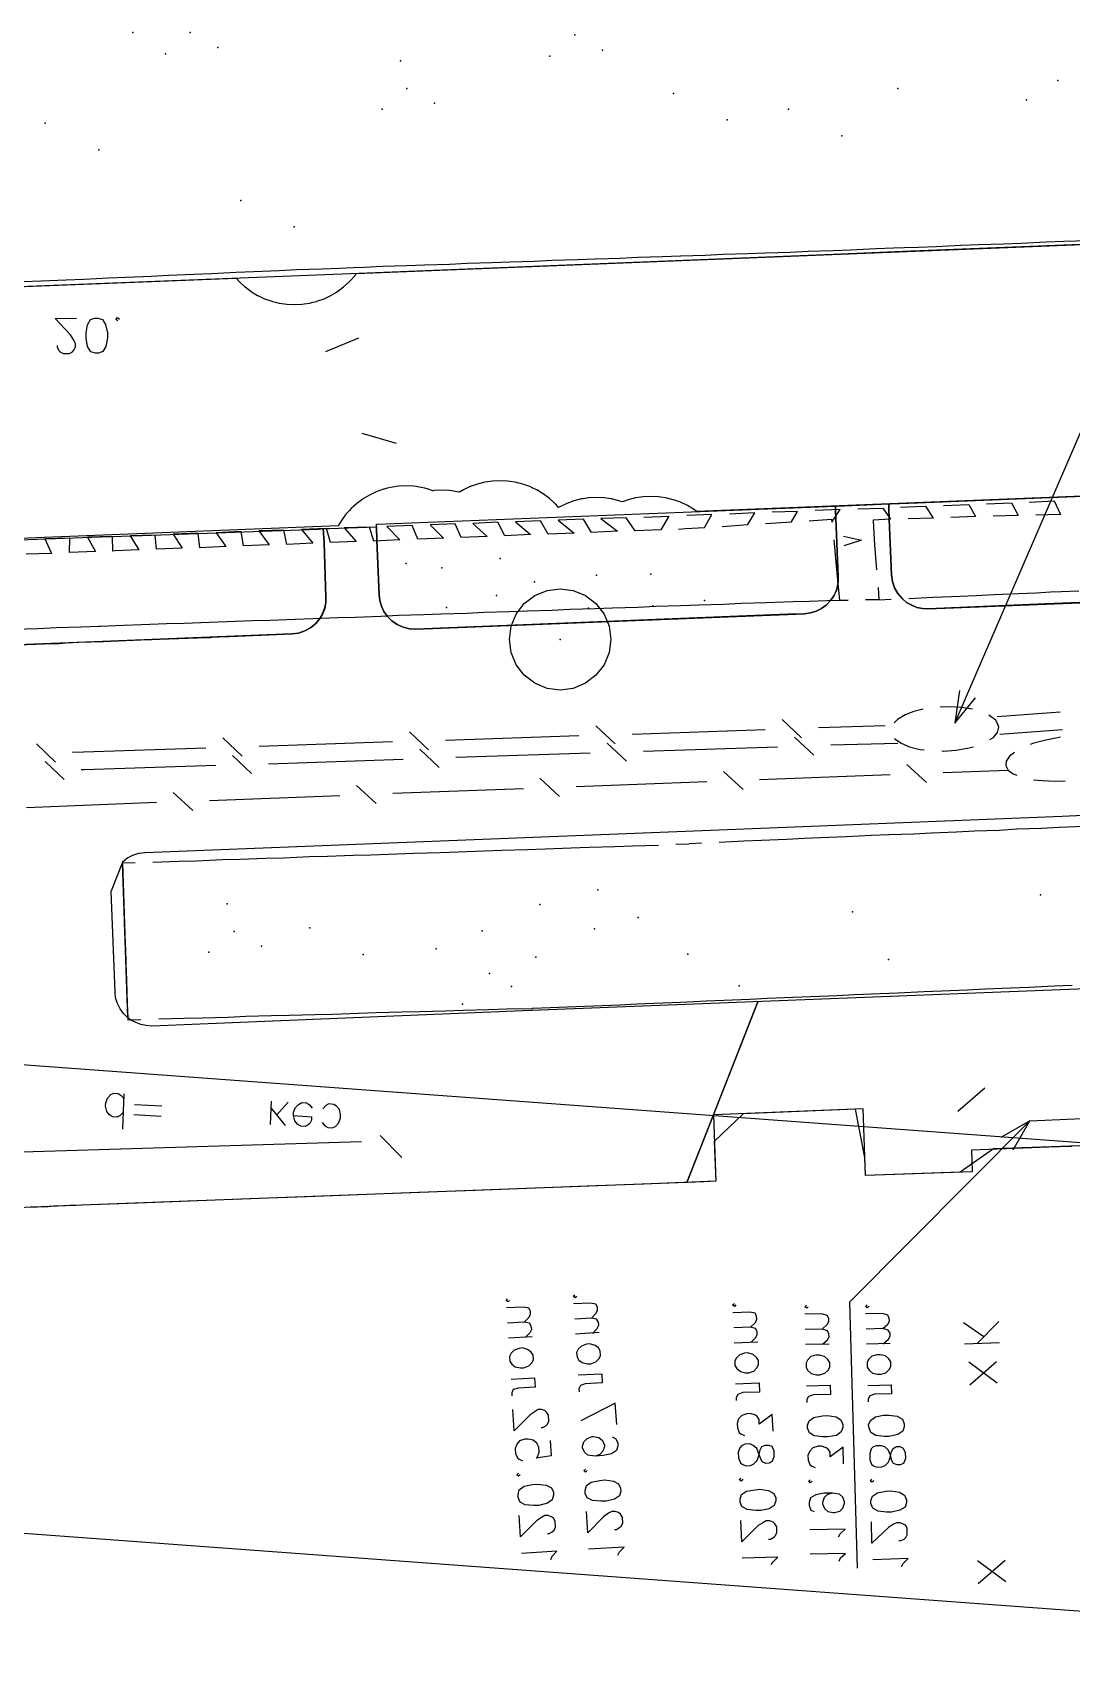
# Model space of a CAD drawing. Header units: metres. Extents: x 131 to 658, y 22 to 173.
# Drawn here: x 319.81 to 350.57, y 35.87 to 83.81 of the extents above; entities that cross this region are included whole.
import ezdxf

# ---------------------------------------------------------------- set-up
doc = ezdxf.new("R2010")
doc.units = ezdxf.units.M
for name, color, linetype in [('BOUNDARY', 7, 'Continuous'), ('BUILDING', 7, 'Continuous'), ('CURB', 7, 'Continuous'), ('ELECTR_CABLE_COMM', 7, 'Continuous'), ('GAS', 7, 'Continuous'), ('GRASS', 7, 'Continuous'), ('OVERHEAD_POWER_LINE', 7, 'Continuous'), ('ROAD', 7, 'Continuous'), ('SEWER', 7, 'Continuous'), ('SIDEWALK_PATH', 7, 'Continuous'), ('TREE', 7, 'Continuous')]:
    doc.layers.add(name, color=color, linetype=linetype)

msp = doc.modelspace()

# ---------------------------------------------------------------- linework, layer by layer
at = {"layer": 'BOUNDARY'}
msp.add_lwpolyline([(351.102, 50.853), (348.261, 50.753), (347.273, 50.065), (344.477, 49.965), (344.477, 49.965), (344.455, 50.498), (344.177, 51.929), (340.848, 51.796), (339.994, 50.975), (340.038, 49.799), (340.038, 49.799), (337.896, 49.71), (336.232, 49.654), (332.903, 49.521), (331.238, 49.466), (327.909, 49.333), (326.245, 49.277), (322.916, 49.144), (321.251, 49.088), (317.922, 48.955)], dxfattribs=at)
at = {"layer": 'BUILDING'}
msp.add_lwpolyline([(366.981, 35.872), (247.865, 44.644), (248.882, 58.456), (367.998, 49.685)], close=True, dxfattribs=at)
at = {"layer": 'CURB'}
for points in [[(319.542, 76.431), (320.064, 76.453), (320.807, 76.486), (321.329, 76.508), (322.061, 76.542), (322.583, 76.564), (323.326, 76.597), (323.848, 76.619), (324.591, 76.653), (325.113, 76.675), (325.845, 76.708), (326.367, 76.73), (327.11, 76.764), (327.632, 76.786), (328.375, 76.808), (328.897, 76.83), (329.308, 76.852), (329.308, 76.852), (329.629, 76.864), (330.162, 76.886), (330.894, 76.908), (331.416, 76.93), (332.159, 76.952), (332.681, 76.975), (333.413, 76.997), (333.946, 77.019), (334.678, 77.041), (335.2, 77.063), (335.943, 77.086), (336.465, 77.108), (337.208, 77.13), (337.73, 77.152), (338.462, 77.174), (338.995, 77.196), (339.727, 77.219), (340.249, 77.241), (340.992, 77.263), (341.514, 77.285), (342.246, 77.307), (342.779, 77.33), (343.511, 77.352), (344.033, 77.374), (344.776, 77.407), (345.298, 77.43), (345.62, 77.441), (345.62, 77.441), (346.041, 77.452), (346.563, 77.474), (347.295, 77.507), (347.817, 77.529), (348.56, 77.552), (349.082, 77.574), (349.825, 77.607), (350.347, 77.629), (351.079, 77.651)], [(338.94, 69.107), (339.139, 69.118), (339.139, 69.118), (339.705, 69.151), (339.927, 69.54), (339.184, 69.506)], [(340.227, 69.185), (340.992, 69.24), (341.192, 69.584), (340.449, 69.551)], [(341.514, 69.273), (342.28, 69.318), (342.457, 69.628), (341.714, 69.606)], [(342.801, 69.351), (343.467, 69.395), (343.467, 69.395), (343.478, 69.307), (343.722, 69.684), (342.979, 69.651)], [(344.244, 69.706), (344.987, 69.728), (345.209, 69.395), (344.699, 69.373), (344.699, 69.373), (344.71, 69.162), (344.743, 68.641), (344.799, 67.897)], [(345.509, 69.751), (345.964, 69.773), (345.964, 69.773), (346.252, 69.784), (346.474, 69.429), (345.731, 69.407)], [(346.785, 69.806), (347.528, 69.828), (347.728, 69.473), (346.996, 69.451)], [(348.05, 69.85), (348.793, 69.884), (348.993, 69.506), (348.25, 69.484)], [(349.315, 69.906), (350.058, 69.939), (350.247, 69.54), (349.515, 69.518)], [(337.908, 69.462), (338.651, 69.484), (338.418, 69.085), (337.652, 69.051), (337.386, 69.44), (336.642, 69.418), (337.131, 69.04), (336.365, 69.007), (336.121, 69.395), (335.377, 69.373), (335.844, 68.985), (335.078, 68.952), (334.856, 69.351), (334.112, 69.318), (334.556, 68.94), (333.791, 68.907), (333.591, 69.307), (332.847, 69.273), (333.269, 68.885), (332.503, 68.852), (332.326, 69.262), (331.582, 69.229), (331.982, 68.841), (331.216, 68.807), (331.05, 69.207), (330.306, 69.185), (330.684, 68.785), (329.918, 68.752), (329.785, 69.162), (329.041, 69.14), (329.396, 68.741), (328.631, 68.707), (328.52, 69.118), (327.776, 69.096), (328.109, 68.685), (327.343, 68.652), (327.255, 69.074), (326.511, 69.051), (326.822, 68.641), (326.056, 68.608), (325.99, 69.029), (325.246, 68.996), (325.535, 68.585), (324.769, 68.552), (324.713, 68.985), (323.981, 68.952), (324.247, 68.541), (323.482, 68.508), (323.448, 68.929), (323.06, 68.918), (323.06, 68.918), (322.705, 68.907), (322.96, 68.486), (322.261, 68.463), (322.261, 68.463), (322.195, 68.452), (322.183, 68.885), (321.44, 68.863), (321.673, 68.441), (320.907, 68.408), (320.918, 68.841), (320.175, 68.818), (320.375, 68.386), (319.62, 68.363)], [(343.534, 68.785), (343.6, 68.019), (343.656, 67.498), (343.7, 66.987), (343.7, 66.987), (343.955, 66.999), (343.7, 66.987), (343.323, 66.976), (342.801, 66.965), (342.335, 66.954), (342.335, 66.954), (342.058, 66.943), (341.536, 66.921), (340.793, 66.899), (340.271, 66.876), (339.528, 66.854), (338.995, 66.832), (338.252, 66.81), (337.73, 66.788), (336.986, 66.766), (336.465, 66.743), (335.721, 66.721), (335.2, 66.699), (334.456, 66.677), (333.924, 66.655), (333.18, 66.632), (332.659, 66.61), (331.915, 66.588), (331.394, 66.566), (330.65, 66.544), (330.129, 66.521), (329.374, 66.488), (328.853, 66.477), (328.109, 66.444), (327.588, 66.433), (326.844, 66.399), (326.323, 66.388), (325.579, 66.355), (325.046, 66.344), (324.303, 66.311), (323.781, 66.299), (323.038, 66.266), (322.516, 66.255), (321.817, 66.222), (321.817, 66.222), (321.773, 66.222), (321.251, 66.2), (320.508, 66.177), (319.975, 66.155), (319.232, 66.133)], [(344.843, 67.376), (344.865, 67.01)], [(345.753, 67.054), (346.485, 67.087), (347.018, 67.11), (347.75, 67.143), (348.272, 67.165), (349.004, 67.198), (349.537, 67.221), (349.948, 67.243), (349.948, 67.243), (350.269, 67.254), (350.791, 67.276)], [(344.865, 67.01), (344.477, 67.01)], [(344.865, 67.01), (345.231, 67.032)], [(350.946, 60.296), (350.203, 60.274), (349.681, 60.241), (348.949, 60.218), (348.427, 60.185), (347.695, 60.163), (347.162, 60.13), (346.43, 60.107), (345.908, 60.074), (345.176, 60.052), (344.643, 60.03), (343.911, 59.997), (343.389, 59.974), (342.657, 59.941), (342.135, 59.919), (341.392, 59.886), (340.87, 59.863), (340.138, 59.83)], [(323.371, 59.242), (324.136, 59.275), (324.669, 59.286), (325.435, 59.32), (325.956, 59.331), (326.722, 59.364), (327.244, 59.375), (328.009, 59.408), (328.542, 59.419), (329.308, 59.453), (329.829, 59.464), (330.595, 59.486), (331.116, 59.508), (331.882, 59.53), (332.415, 59.553), (333.18, 59.575), (333.702, 59.597), (334.468, 59.619), (334.989, 59.641), (335.755, 59.664), (336.287, 59.686), (337.053, 59.708), (337.575, 59.73), (338.34, 59.752)], [(338.862, 59.775), (339.25, 59.786)], [(339.616, 59.808), (339.25, 59.786)], [(322.472, 59.22), (322.849, 59.231)], [(322.472, 59.22), (322.483, 58.698)], [(322.505, 58.177), (322.539, 57.156), (322.561, 56.634), (322.594, 55.602)], [(350.591, 55.591), (350.058, 55.569), (349.304, 55.536), (348.771, 55.513), (348.017, 55.48), (347.484, 55.458), (346.729, 55.425), (346.197, 55.402), (345.442, 55.369), (344.91, 55.347), (344.144, 55.314), (343.622, 55.291), (342.857, 55.258), (342.335, 55.236), (341.569, 55.203), (341.048, 55.181), (340.282, 55.147), (339.761, 55.125), (338.995, 55.092), (338.473, 55.07), (337.708, 55.036), (337.186, 55.014), (336.421, 54.981), (335.899, 54.959), (335.133, 54.936), (334.612, 54.914), (334.612, 54.903), (334.612, 54.903), (333.846, 54.892), (333.325, 54.87), (332.559, 54.848), (332.037, 54.837), (331.272, 54.814), (330.75, 54.803), (329.984, 54.781), (329.463, 54.759), (328.697, 54.737), (328.176, 54.726), (327.41, 54.703), (326.888, 54.692), (326.123, 54.67), (325.601, 54.648), (324.836, 54.626), (324.303, 54.615), (323.548, 54.592)], [(322.616, 55.081), (322.638, 54.57)], [(323.016, 54.581), (322.638, 54.57)]]:
    msp.add_lwpolyline(points, dxfattribs=at)
at = {"layer": 'ELECTR_CABLE_COMM'}
for points in [[(347.251, 64.324), (347.118, 63.359), (347.118, 63.359), (350.846, 71.981), (350.846, 71.981), (359.091, 72.325)], [(346.175, 63.769), (345.908, 63.703), (345.908, 63.703), (345.642, 63.603), (345.642, 63.603), (345.42, 63.47), (345.42, 63.47), (345.32, 63.37)], [(347.639, 63.769), (347.318, 63.825), (347.318, 63.825), (346.951, 63.847), (346.951, 63.847), (346.685, 63.836)], [(347.118, 63.359), (347.728, 64.113)], [(336.487, 63.281), (337.064, 62.749)], [(342.002, 63.47), (342.579, 62.926)], [(343.079, 63.226), (345.054, 63.292)], [(348.416, 63.237), (348.405, 63.303), (348.405, 63.303), (348.327, 63.448), (348.327, 63.448), (348.161, 63.57), (348.161, 63.57), (348.128, 63.592)], [(348.372, 63.559), (350.236, 63.692)], [(325.446, 62.926), (326.023, 62.382)], [(326.522, 62.682), (330.473, 62.815)], [(330.972, 63.104), (331.538, 62.571)], [(332.037, 62.859), (335.988, 62.993)], [(337.564, 63.037), (341.503, 63.17)], [(342.368, 62.948), (342.945, 62.416)], [(345.331, 62.904), (345.342, 62.893), (345.342, 62.893), (345.531, 62.771), (345.531, 62.771), (345.775, 62.66), (345.775, 62.66), (346.086, 62.582), (346.086, 62.582), (346.208, 62.571)], [(348.15, 62.871), (348.261, 62.937), (348.261, 62.937), (348.383, 63.081), (348.383, 63.081), (348.416, 63.237)], [(348.449, 63.037), (350.303, 63.17)], [(350.247, 62.948), (350.203, 62.937), (350.203, 62.937), (349.814, 62.859), (349.814, 62.859), (349.459, 62.771), (349.459, 62.771), (349.348, 62.726)], [(319.931, 62.749), (320.497, 62.205)], [(320.996, 62.504), (321.318, 62.515), (321.318, 62.515), (324.947, 62.626)], [(325.734, 62.405), (326.3, 61.872)], [(331.283, 62.593), (331.849, 62.049)], [(332.348, 62.349), (336.321, 62.482)], [(336.82, 62.771), (337.397, 62.238)], [(337.896, 62.527), (341.869, 62.66)], [(343.445, 62.715), (345.431, 62.771)], [(346.729, 62.538), (346.785, 62.527), (346.785, 62.527), (347.151, 62.56), (347.151, 62.56), (347.495, 62.615), (347.495, 62.615), (347.673, 62.66)], [(348.882, 62.493), (348.738, 62.382), (348.738, 62.382), (348.638, 62.238), (348.638, 62.238), (348.627, 62.105), (348.627, 62.105), (348.694, 61.972), (348.694, 61.972), (348.849, 61.861), (348.849, 61.861), (348.949, 61.816)], [(320.186, 62.227), (320.752, 61.694)], [(321.251, 61.983), (321.34, 61.983), (321.34, 61.983), (325.235, 62.116)], [(326.8, 62.16), (330.783, 62.294)], [(340.271, 61.927), (340.848, 61.395)], [(345.697, 62.138), (346.274, 61.606)], [(346.774, 61.894), (348.694, 61.972)], [(329.407, 61.517), (329.984, 60.984)], [(330.484, 61.284), (334.345, 61.428)], [(334.834, 61.728), (335.411, 61.184)], [(335.91, 61.483), (339.772, 61.628)], [(341.336, 61.694), (345.198, 61.839)], [(349.448, 61.683), (349.703, 61.661), (349.703, 61.661), (350.081, 61.639), (350.081, 61.639), (350.38, 61.65)], [(319.631, 60.862), (323.482, 61.017)], [(323.981, 61.306), (324.558, 60.773)], [(325.057, 61.073), (328.908, 61.217)]]:
    msp.add_lwpolyline(points, dxfattribs=at)
at = {"layer": 'GAS'}
for points in [[(328.497, 74.367), (329.474, 74.766)], [(330.584, 71.637), (329.574, 71.937)]]:
    msp.add_lwpolyline(points, dxfattribs=at)
at = {"layer": 'GRASS'}
for points in [[(361.621, 77.951), (345.575, 77.319), (343.511, 77.23), (329.23, 76.664), (307.857, 75.82), (304.007, 75.665), (303.985, 75.665), (293.998, 75.266), (279.084, 74.678), (279.028, 74.678), (278.784, 74.666), (278.407, 74.655), (258.122, 73.845)], [(359.391, 67.265), (349.803, 66.888), (346.33, 66.743), (346.164, 66.754), (345.997, 66.788), (345.842, 66.854), (345.686, 66.932), (345.564, 67.043), (345.431, 67.198), (345.331, 67.365), (345.276, 67.553), (345.242, 67.753), (345.176, 69.395), (345.165, 69.739), (345.165, 69.85), (345.209, 69.85), (346.008, 69.884), (360.756, 70.472)], [(315.392, 68.641), (321.839, 68.874), (323.06, 68.918), (328.276, 69.107), (328.42, 69.118), (328.442, 68.696), (328.497, 67.087), (328.497, 66.921), (328.486, 66.888), (328.464, 66.754), (328.398, 66.588), (328.32, 66.455), (328.198, 66.311), (328.043, 66.177), (327.876, 66.089), (327.687, 66.022), (327.499, 66), (321.64, 65.767), (309.278, 65.279)], [(351.767, 55.524), (334.59, 54.848), (334.578, 54.848), (323.349, 54.393), (323.182, 54.404), (323.016, 54.437), (322.871, 54.493), (322.727, 54.57), (322.638, 54.637), (322.472, 59.22), (322.483, 59.264), (322.627, 59.375), (322.783, 59.453), (322.96, 59.508), (323.138, 59.53), (339.394, 60.174), (350.292, 60.607), (351.557, 60.662)]]:
    msp.add_lwpolyline(points, dxfattribs=at)
for points in [[(330.451, 66.388), (330.317, 66.521), (330.217, 66.666), (330.14, 66.821), (330.095, 66.987), (330.073, 67.154), (330.007, 68.763), (329.996, 69.174), (329.996, 69.251), (330.018, 69.251), (339.073, 69.606), (343.589, 69.784), (343.589, 69.673), (343.667, 67.687), (343.667, 67.576), (343.656, 67.465), (343.633, 67.387), (343.611, 67.287), (343.534, 67.132), (343.511, 67.098), (343.434, 66.987), (343.312, 66.854), (343.167, 66.754), (343.012, 66.677), (342.846, 66.621), (342.668, 66.599), (342.18, 66.588), (331.161, 66.144), (330.972, 66.155), (330.783, 66.2), (330.606, 66.277)], [(322.472, 59.22), (322.572, 56.224), (322.583, 56.013), (322.594, 55.735), (322.605, 55.414), (322.616, 55.047), (322.638, 54.637), (322.505, 54.759), (322.405, 54.903), (322.328, 55.058), (322.272, 55.225), (322.261, 55.402), (322.139, 58.376)]]:
    msp.add_lwpolyline(points, close=True, dxfattribs=at)
at = {"layer": 'GROUND'}
msp.add_lwpolyline([(336.933, 65.839), (336.882, 65.451), (336.732, 65.089), (336.494, 64.779), (336.183, 64.54), (335.821, 64.39), (335.433, 64.339), (335.045, 64.39), (334.683, 64.54), (334.372, 64.779), (334.134, 65.089), (333.984, 65.451), (333.933, 65.839), (333.984, 66.228), (334.134, 66.589), (334.372, 66.9), (334.683, 67.138), (335.045, 67.288), (335.433, 67.339), (335.821, 67.288), (336.183, 67.138), (336.494, 66.9), (336.732, 66.589), (336.882, 66.228)], close=True, dxfattribs=at)
at = {"layer": 'OVERHEAD_POWER_LINE'}
msp.add_lwpolyline([(343.822, 68.896), (344.355, 68.774), (344.355, 68.774), (343.833, 68.608)], dxfattribs=at)
at = {"layer": 'ROAD'}
for points in [[(318.311, 76.233), (325.837, 76.532), (325.838, 76.532), (325.839, 76.532), (325.84, 76.531), (325.936, 76.425), (325.937, 76.424), (326.096, 76.281), (326.104, 76.273), (326.285, 76.139), (326.286, 76.138), (326.286, 76.138), (326.344, 76.103), (326.478, 76.023), (326.479, 76.022), (326.682, 75.926), (326.683, 75.926), (326.895, 75.85), (326.896, 75.85), (326.916, 75.845), (327.005, 75.822), (327.114, 75.795), (327.115, 75.795), (327.268, 75.772), (327.337, 75.762), (327.338, 75.762), (327.563, 75.751), (327.564, 75.751), (327.788, 75.762), (327.789, 75.762), (327.859, 75.772), (328.011, 75.795), (328.012, 75.795), (328.122, 75.822), (328.216, 75.846), (328.231, 75.85), (328.231, 75.85), (328.443, 75.926), (328.444, 75.926), (328.647, 76.022), (328.648, 76.023), (328.782, 76.103), (328.84, 76.138), (328.841, 76.138), (328.841, 76.139), (329.022, 76.273), (329.023, 76.273), (329.189, 76.424), (329.19, 76.425), (329.216, 76.454), (329.341, 76.591), (329.341, 76.592), (329.341, 76.592), (329.35, 76.603), (329.397, 76.667), (329.401, 76.673), (329.402, 76.673), (329.403, 76.674), (329.404, 76.674), (357.571, 77.794)], [(361.332, 70.494), (339.477, 69.625), (339.476, 69.625), (339.475, 69.626), (339.44, 69.652), (339.394, 69.686), (339.393, 69.686), (339.335, 69.721), (339.201, 69.802), (339.2, 69.802), (338.997, 69.898), (338.996, 69.899), (338.784, 69.974), (338.783, 69.975), (338.674, 70.002), (338.565, 70.029), (338.564, 70.029), (338.412, 70.052), (338.342, 70.062), (338.341, 70.062), (338.116, 70.073), (338.115, 70.073), (337.891, 70.062), (337.89, 70.062), (337.82, 70.052), (337.668, 70.029), (337.667, 70.029), (337.558, 70.002), (337.449, 69.975), (337.448, 69.974), (337.311, 69.925), (337.265, 69.909), (337.264, 69.909), (337.203, 69.931), (337.175, 69.941), (337.175, 69.941), (336.956, 69.996), (336.955, 69.996), (336.955, 69.996), (336.936, 69.999), (336.733, 70.029), (336.732, 70.029), (336.731, 70.029), (336.507, 70.04), (336.506, 70.04), (336.282, 70.029), (336.281, 70.029), (336.263, 70.026), (336.11, 70.003), (336.058, 69.996), (336.058, 69.996), (335.884, 69.952), (335.839, 69.941), (335.838, 69.941), (335.627, 69.865), (335.627, 69.865), (335.627, 69.865), (335.423, 69.768), (335.422, 69.768), (335.422, 69.768), (335.4, 69.755), (335.387, 69.747), (335.386, 69.747), (335.386, 69.747), (335.341, 69.796), (335.312, 69.829), (335.298, 69.844), (335.281, 69.863), (335.28, 69.864), (335.28, 69.864), (335.255, 69.887), (335.113, 70.015), (334.932, 70.149), (334.932, 70.15), (334.931, 70.15), (334.91, 70.163), (334.739, 70.265), (334.737, 70.266), (334.737, 70.266), (334.607, 70.328), (334.534, 70.362), (334.534, 70.362), (334.534, 70.362), (334.534, 70.362), (334.39, 70.414), (334.322, 70.438), (334.322, 70.438), (334.301, 70.443), (334.212, 70.466), (334.103, 70.493), (334.102, 70.493), (333.949, 70.516), (333.879, 70.526), (333.878, 70.526), (333.654, 70.537), (333.653, 70.537), (333.429, 70.526), (333.428, 70.526), (333.358, 70.516), (333.205, 70.493), (333.204, 70.493), (333.095, 70.466), (332.986, 70.438), (332.985, 70.438), (332.774, 70.362), (332.773, 70.362), (332.57, 70.266), (332.569, 70.265), (332.451, 70.195), (332.45, 70.194), (332.449, 70.194), (332.449, 70.195), (332.38, 70.212), (332.379, 70.212), (332.226, 70.235), (332.157, 70.245), (332.156, 70.245), (331.931, 70.256), (331.93, 70.256), (331.706, 70.245), (331.705, 70.245), (331.697, 70.244), (331.67, 70.24), (331.669, 70.24), (331.668, 70.24), (331.667, 70.24), (331.637, 70.251), (331.538, 70.286), (331.538, 70.286), (331.523, 70.29), (331.429, 70.314), (331.319, 70.341), (331.318, 70.341), (331.166, 70.364), (331.096, 70.374), (331.095, 70.374), (330.871, 70.385), (330.87, 70.385), (330.87, 70.385), (330.87, 70.385), (330.645, 70.374), (330.644, 70.374), (330.575, 70.364), (330.422, 70.341), (330.421, 70.341), (330.312, 70.314), (330.223, 70.291), (330.203, 70.286), (330.202, 70.286), (329.99, 70.21), (329.99, 70.21), (329.99, 70.21), (329.989, 70.209), (329.786, 70.114), (329.785, 70.114), (329.651, 70.033), (329.593, 69.998), (329.593, 69.998), (329.592, 69.997), (329.557, 69.971), (329.411, 69.864), (329.411, 69.863), (329.411, 69.863), (329.403, 69.855), (329.244, 69.712), (329.243, 69.711), (329.195, 69.658), (329.121, 69.575), (329.092, 69.544), (329.092, 69.543), (328.958, 69.364), (328.957, 69.363), (328.862, 69.204), (328.862, 69.203), (328.862, 69.203), (328.861, 69.203), (328.86, 69.203), (305.499, 68.273)]]:
    msp.add_lwpolyline(points, dxfattribs=at)
at = {"layer": 'SEWER'}
for points in [[(320.541, 74.544), (320.541, 74.5), (320.541, 74.5), (320.585, 74.4), (320.585, 74.4), (320.641, 74.345), (320.641, 74.345), (320.73, 74.3), (320.73, 74.3), (320.907, 74.3), (320.907, 74.3), (320.996, 74.356), (320.996, 74.356), (321.04, 74.4), (321.04, 74.4), (321.085, 74.5), (321.085, 74.5), (321.085, 74.6), (321.085, 74.6), (321.04, 74.7), (321.04, 74.7), (320.941, 74.855), (320.941, 74.855), (320.486, 75.343), (320.486, 75.343), (321.118, 75.354)], [(321.673, 74.311), (321.54, 74.356), (321.54, 74.356), (321.44, 74.511), (321.44, 74.511), (321.396, 74.755), (321.396, 74.755), (321.396, 74.911), (321.396, 74.911), (321.44, 75.155), (321.44, 75.155), (321.529, 75.31), (321.529, 75.31), (321.662, 75.354), (321.662, 75.354), (321.751, 75.354), (321.751, 75.354), (321.884, 75.31), (321.884, 75.31), (321.973, 75.166), (321.973, 75.166), (322.028, 74.911), (322.028, 74.911), (322.028, 74.766), (322.028, 74.766), (321.984, 74.511), (321.984, 74.511), (321.895, 74.367), (321.895, 74.367), (321.762, 74.311), (321.762, 74.311), (321.673, 74.311)], [(322.339, 75.266), (322.283, 75.31), (322.283, 75.31), (322.328, 75.366), (322.328, 75.366), (322.383, 75.321)], [(322.505, 51.84), (322.405, 51.741), (322.405, 51.741), (322.317, 51.696), (322.317, 51.696), (322.183, 51.707), (322.183, 51.707), (322.095, 51.763), (322.095, 51.763), (322.017, 51.863), (322.017, 51.863), (321.973, 52.018), (321.973, 52.018), (321.984, 52.118), (321.984, 52.118), (322.028, 52.262), (322.028, 52.262), (322.128, 52.362), (322.128, 52.362), (322.217, 52.406), (322.217, 52.406), (322.35, 52.395), (322.35, 52.395), (322.439, 52.34), (322.439, 52.34), (322.527, 52.24)], [(322.483, 51.341), (322.527, 52.384)], [(348.006, 52.551), (347.207, 51.863)], [(322.816, 51.774), (323.626, 51.729)], [(322.827, 52.073), (323.637, 52.029)], [(326.855, 51.474), (326.888, 52.173)], [(327.299, 51.452), (326.877, 51.974)], [(327.044, 51.763), (327.377, 52.14)], [(327.543, 51.741), (328.076, 51.707), (328.076, 51.707), (328.076, 51.607), (328.076, 51.607), (328.02, 51.507), (328.02, 51.507), (327.976, 51.463), (327.976, 51.463), (327.887, 51.419), (327.887, 51.419), (327.754, 51.43), (327.754, 51.43), (327.665, 51.474), (327.665, 51.474), (327.576, 51.585), (327.576, 51.585), (327.543, 51.741), (327.543, 51.741), (327.543, 51.84), (327.543, 51.84), (327.599, 51.985), (327.599, 51.985), (327.687, 52.073), (327.687, 52.073), (327.787, 52.129), (327.787, 52.129), (327.92, 52.118), (327.92, 52.118), (328.009, 52.062), (328.009, 52.062), (328.087, 51.962)], [(328.387, 51.541), (328.464, 51.441), (328.464, 51.441), (328.553, 51.385), (328.553, 51.385), (328.686, 51.374), (328.686, 51.374), (328.786, 51.419), (328.786, 51.419), (328.875, 51.519), (328.875, 51.519), (328.93, 51.663), (328.93, 51.663), (328.93, 51.763), (328.93, 51.763), (328.897, 51.918), (328.897, 51.918), (328.808, 52.018), (328.808, 52.018), (328.731, 52.073), (328.731, 52.073), (328.586, 52.085), (328.586, 52.085), (328.497, 52.04), (328.497, 52.04), (328.409, 51.94)], [(348.849, 50.731), (349.337, 51.585), (349.337, 51.585), (344, 46.214), (344, 46.214), (344.222, 38.347)], [(349.337, 51.585), (348.483, 51.097)], [(349.337, 51.585), (352.222, 51.718)], [(318.533, 50.642), (329.552, 50.975)], [(330.107, 51.152), (330.75, 50.498)], [(333.935, 46.27), (333.891, 46.225), (333.891, 46.225), (333.835, 46.27), (333.835, 46.27), (333.879, 46.314)], [(334.368, 45.626), (334.512, 45.77), (334.512, 45.77), (334.556, 45.859), (334.556, 45.859), (334.556, 45.948), (334.556, 45.948), (334.501, 46.037), (334.501, 46.037), (334.345, 46.07), (334.345, 46.07), (333.846, 46.048)], [(335.921, 46.392), (335.877, 46.347), (335.877, 46.347), (335.821, 46.392), (335.821, 46.392), (335.866, 46.436)], [(336.365, 45.748), (336.498, 45.893), (336.498, 45.893), (336.543, 45.981), (336.543, 45.981), (336.543, 46.07), (336.543, 46.07), (336.487, 46.159), (336.487, 46.159), (336.332, 46.192), (336.332, 46.192), (335.832, 46.17)], [(340.637, 46.137), (340.593, 46.092), (340.593, 46.092), (340.537, 46.137), (340.537, 46.137), (340.593, 46.181)], [(342.779, 46.081), (342.735, 46.037), (342.735, 46.037), (342.679, 46.081), (342.679, 46.081), (342.724, 46.126)], [(344.577, 46.092), (344.521, 46.048), (344.521, 46.048), (344.477, 46.092), (344.477, 46.092), (344.521, 46.137)], [(334.401, 45.171), (334.545, 45.315), (334.545, 45.315), (334.59, 45.415), (334.59, 45.415), (334.578, 45.504), (334.578, 45.504), (334.523, 45.593), (334.523, 45.593), (334.368, 45.626), (334.368, 45.626), (333.879, 45.593)], [(336.387, 45.293), (336.532, 45.438), (336.532, 45.438), (336.576, 45.537), (336.576, 45.537), (336.565, 45.626), (336.565, 45.626), (336.509, 45.715), (336.509, 45.715), (336.365, 45.748), (336.365, 45.748), (335.866, 45.715)], [(341.07, 45.482), (341.214, 45.615), (341.214, 45.615), (341.259, 45.715), (341.259, 45.715), (341.248, 45.804), (341.248, 45.804), (341.203, 45.893), (341.203, 45.893), (341.048, 45.926), (341.048, 45.926), (340.549, 45.904)], [(343.19, 45.415), (343.334, 45.56), (343.334, 45.56), (343.389, 45.648), (343.389, 45.648), (343.389, 45.737), (343.389, 45.737), (343.334, 45.826), (343.334, 45.826), (343.178, 45.87), (343.178, 45.87), (342.679, 45.859)], [(344.987, 45.438), (345.132, 45.571), (345.132, 45.571), (345.187, 45.659), (345.187, 45.659), (345.176, 45.748), (345.176, 45.748), (345.132, 45.837), (345.132, 45.837), (344.976, 45.881), (344.976, 45.881), (344.477, 45.87)], [(347.972, 45.193), (347.373, 45.604)], [(347.773, 44.983), (348.416, 45.648)], [(334.601, 45.193), (333.902, 45.149)], [(336.587, 45.315), (335.888, 45.271)], [(341.081, 45.027), (341.225, 45.171), (341.225, 45.171), (341.27, 45.26), (341.27, 45.26), (341.27, 45.349), (341.27, 45.349), (341.214, 45.438), (341.214, 45.438), (341.07, 45.482), (341.07, 45.482), (340.571, 45.46)], [(343.201, 44.971), (343.345, 45.105), (343.345, 45.105), (343.4, 45.193), (343.4, 45.193), (343.389, 45.282), (343.389, 45.282), (343.345, 45.371), (343.345, 45.371), (343.19, 45.415), (343.19, 45.415), (342.69, 45.404)], [(344.998, 44.983), (345.154, 45.127), (345.154, 45.127), (345.198, 45.216), (345.198, 45.216), (345.198, 45.304), (345.198, 45.304), (345.143, 45.393), (345.143, 45.393), (344.987, 45.438), (344.987, 45.438), (344.488, 45.415)], [(334.645, 44.517), (334.634, 44.65), (334.634, 44.65), (334.578, 44.738), (334.578, 44.738), (334.468, 44.816), (334.468, 44.816), (334.323, 44.861), (334.323, 44.861), (334.223, 44.849), (334.223, 44.849), (334.068, 44.794), (334.068, 44.794), (333.979, 44.705), (333.979, 44.705), (333.935, 44.605), (333.935, 44.605), (333.946, 44.472), (333.946, 44.472), (334.001, 44.383), (334.001, 44.383), (334.101, 44.306), (334.101, 44.306), (334.257, 44.272), (334.257, 44.272), (334.357, 44.272), (334.357, 44.272), (334.501, 44.328), (334.501, 44.328), (334.601, 44.428), (334.601, 44.428), (334.645, 44.517)], [(336.631, 44.639), (336.62, 44.772), (336.62, 44.772), (336.565, 44.861), (336.565, 44.861), (336.465, 44.938), (336.465, 44.938), (336.31, 44.983), (336.31, 44.983), (336.21, 44.971), (336.21, 44.971), (336.065, 44.916), (336.065, 44.916), (335.966, 44.827), (335.966, 44.827), (335.921, 44.727), (335.921, 44.727), (335.932, 44.594), (335.932, 44.594), (335.988, 44.505), (335.988, 44.505), (336.088, 44.428), (336.088, 44.428), (336.243, 44.394), (336.243, 44.394), (336.343, 44.394), (336.343, 44.394), (336.487, 44.45), (336.487, 44.45), (336.587, 44.55), (336.587, 44.55), (336.631, 44.639)], [(341.281, 45.038), (340.582, 45.005)], [(341.303, 44.361), (341.303, 44.494), (341.303, 44.494), (341.248, 44.583), (341.248, 44.583), (341.148, 44.672), (341.148, 44.672), (340.992, 44.716), (340.992, 44.716), (340.893, 44.705), (340.893, 44.705), (340.748, 44.661), (340.748, 44.661), (340.648, 44.561), (340.648, 44.561), (340.604, 44.472), (340.604, 44.472), (340.604, 44.339), (340.604, 44.339), (340.66, 44.25), (340.66, 44.25), (340.77, 44.161), (340.77, 44.161), (340.915, 44.128), (340.915, 44.128), (341.015, 44.128), (341.015, 44.128), (341.17, 44.173), (341.17, 44.173), (341.259, 44.272), (341.259, 44.272), (341.303, 44.361)], [(343.4, 44.971), (342.701, 44.96)], [(343.412, 44.295), (343.412, 44.428), (343.412, 44.428), (343.356, 44.517), (343.356, 44.517), (343.256, 44.605), (343.256, 44.605), (343.112, 44.65), (343.112, 44.65), (343.012, 44.65), (343.012, 44.65), (342.857, 44.605), (342.857, 44.605), (342.757, 44.505), (342.757, 44.505), (342.712, 44.417), (342.712, 44.417), (342.712, 44.283), (342.712, 44.283), (342.768, 44.195), (342.768, 44.195), (342.868, 44.106), (342.868, 44.106), (343.023, 44.062), (343.023, 44.062), (343.123, 44.062), (343.123, 44.062), (343.267, 44.117), (343.267, 44.117), (343.367, 44.206), (343.367, 44.206), (343.412, 44.295)], [(345.198, 44.994), (344.499, 44.971)], [(345.22, 44.317), (345.22, 44.45), (345.22, 44.45), (345.165, 44.539), (345.165, 44.539), (345.065, 44.627), (345.065, 44.627), (344.91, 44.661), (344.91, 44.661), (344.81, 44.661), (344.81, 44.661), (344.665, 44.616), (344.665, 44.616), (344.566, 44.517), (344.566, 44.517), (344.521, 44.428), (344.521, 44.428), (344.521, 44.295), (344.521, 44.295), (344.577, 44.206), (344.577, 44.206), (344.677, 44.117), (344.677, 44.117), (344.832, 44.084), (344.832, 44.084), (344.932, 44.084), (344.932, 44.084), (345.076, 44.128), (345.076, 44.128), (345.176, 44.228), (345.176, 44.228), (345.22, 44.317)], [(348.438, 45.016), (347.406, 44.971)], [(348.372, 43.817), (347.528, 44.439)], [(348.35, 44.45), (347.562, 43.762)], [(333.979, 43.939), (334.678, 43.973), (334.678, 43.973), (334.689, 43.706), (334.689, 43.706), (334.19, 43.673), (334.19, 43.673), (334.046, 43.629), (334.046, 43.629), (334.001, 43.529), (334.001, 43.529), (334.001, 43.44)], [(335.966, 44.062), (336.665, 44.095), (336.665, 44.095), (336.676, 43.829), (336.676, 43.829), (336.176, 43.795), (336.176, 43.795), (336.032, 43.751), (336.032, 43.751), (335.988, 43.651), (335.988, 43.651), (335.999, 43.562)], [(340.626, 43.795), (341.325, 43.829), (341.325, 43.829), (341.336, 43.551), (341.336, 43.551), (340.837, 43.54), (340.837, 43.54), (340.693, 43.485), (340.693, 43.485), (340.648, 43.396), (340.648, 43.396), (340.648, 43.307)], [(342.724, 43.74), (343.423, 43.762), (343.423, 43.762), (343.434, 43.485), (343.434, 43.485), (342.934, 43.473), (342.934, 43.473), (342.79, 43.429), (342.79, 43.429), (342.735, 43.34), (342.735, 43.34), (342.735, 43.251)], [(344.543, 43.751), (345.231, 43.773), (345.231, 43.773), (345.242, 43.507), (345.242, 43.507), (344.743, 43.496), (344.743, 43.496), (344.599, 43.44), (344.599, 43.44), (344.554, 43.351), (344.554, 43.351), (344.554, 43.263)], [(337.109, 42.597), (337.064, 43.229), (337.064, 43.229), (336.043, 42.708)], [(334.867, 42.508), (334.911, 42.508), (334.911, 42.508), (335.011, 42.552), (335.011, 42.552), (335.056, 42.608), (335.056, 42.608), (335.1, 42.697), (335.1, 42.697), (335.089, 42.874), (335.089, 42.874), (335.033, 42.963), (335.033, 42.963), (334.978, 43.007), (334.978, 43.007), (334.878, 43.041), (334.878, 43.041), (334.778, 43.041), (334.778, 43.041), (334.689, 42.985), (334.689, 42.985), (334.545, 42.885), (334.545, 42.885), (334.068, 42.408), (334.068, 42.408), (334.035, 43.041)], [(341.736, 42.397), (341.714, 42.896), (341.714, 42.896), (341.325, 42.608), (341.325, 42.608), (341.325, 42.741), (341.325, 42.741), (341.27, 42.83), (341.27, 42.83), (341.214, 42.874), (341.214, 42.874), (341.059, 42.919), (341.059, 42.919), (340.959, 42.907), (340.959, 42.907), (340.815, 42.863), (340.815, 42.863), (340.715, 42.763), (340.715, 42.763), (340.671, 42.63), (340.671, 42.63), (340.682, 42.497), (340.682, 42.497), (340.737, 42.364), (340.737, 42.364), (340.782, 42.319), (340.782, 42.319), (340.893, 42.275)], [(343.8, 42.508), (343.756, 42.375), (343.756, 42.375), (343.611, 42.275), (343.611, 42.275), (343.356, 42.231), (343.356, 42.231), (343.212, 42.231), (343.212, 42.231), (342.957, 42.264), (342.957, 42.264), (342.812, 42.353), (342.812, 42.353), (342.757, 42.486), (342.757, 42.486), (342.757, 42.575), (342.757, 42.575), (342.801, 42.708), (342.801, 42.708), (342.945, 42.808), (342.945, 42.808), (343.201, 42.852), (343.201, 42.852), (343.345, 42.863), (343.345, 42.863), (343.6, 42.819), (343.6, 42.819), (343.744, 42.73), (343.744, 42.73), (343.8, 42.597), (343.8, 42.597), (343.8, 42.508)], [(345.62, 42.53), (345.575, 42.397), (345.575, 42.397), (345.431, 42.297), (345.431, 42.297), (345.176, 42.242), (345.176, 42.242), (345.032, 42.242), (345.032, 42.242), (344.776, 42.275), (344.776, 42.275), (344.632, 42.364), (344.632, 42.364), (344.577, 42.497), (344.577, 42.497), (344.566, 42.586), (344.566, 42.586), (344.621, 42.719), (344.621, 42.719), (344.765, 42.819), (344.765, 42.819), (345.009, 42.874), (345.009, 42.874), (345.165, 42.874), (345.165, 42.874), (345.409, 42.841), (345.409, 42.841), (345.564, 42.752), (345.564, 42.752), (345.62, 42.619), (345.62, 42.619), (345.62, 42.53)], [(336.975, 42.231), (337.075, 42.186), (337.075, 42.186), (337.142, 42.053), (337.142, 42.053), (337.142, 41.964), (337.142, 41.964), (337.097, 41.831), (337.097, 41.831), (336.953, 41.731), (336.953, 41.731), (336.709, 41.676), (336.709, 41.676), (336.465, 41.654), (336.465, 41.654), (336.254, 41.687), (336.254, 41.687), (336.154, 41.776), (336.154, 41.776), (336.099, 41.909), (336.099, 41.909), (336.099, 41.953), (336.099, 41.953), (336.132, 42.086), (336.132, 42.086), (336.232, 42.186), (336.232, 42.186), (336.376, 42.242), (336.376, 42.242), (336.421, 42.242), (336.421, 42.242), (336.576, 42.208), (336.576, 42.208), (336.687, 42.12), (336.687, 42.12), (336.742, 41.986), (336.742, 41.986), (336.742, 41.942), (336.742, 41.942), (336.698, 41.809), (336.698, 41.809), (336.609, 41.709), (336.609, 41.709), (336.465, 41.654)], [(335.133, 42.12), (335.167, 41.665), (335.167, 41.665), (334.723, 41.598), (334.723, 41.598), (334.767, 41.642), (334.767, 41.642), (334.812, 41.776), (334.812, 41.776), (334.8, 41.92), (334.8, 41.92), (334.745, 42.042), (334.745, 42.042), (334.634, 42.131), (334.634, 42.131), (334.49, 42.164), (334.49, 42.164), (334.39, 42.164), (334.39, 42.164), (334.234, 42.109), (334.234, 42.109), (334.146, 42.009), (334.146, 42.009), (334.101, 41.875), (334.101, 41.875), (334.112, 41.742), (334.112, 41.742), (334.168, 41.609), (334.168, 41.609), (334.223, 41.565), (334.223, 41.565), (334.323, 41.52)], [(341.758, 41.642), (341.714, 41.498), (341.714, 41.498), (341.625, 41.454), (341.625, 41.454), (341.525, 41.443), (341.525, 41.443), (341.414, 41.487), (341.414, 41.487), (341.37, 41.576), (341.37, 41.576), (341.303, 41.753), (341.303, 41.753), (341.259, 41.887), (341.259, 41.887), (341.148, 41.975), (341.148, 41.975), (341.048, 42.02), (341.048, 42.02), (340.904, 42.009), (340.904, 42.009), (340.804, 41.964), (340.804, 41.964), (340.748, 41.909), (340.748, 41.909), (340.704, 41.776), (340.704, 41.776), (340.715, 41.598), (340.715, 41.598), (340.77, 41.465), (340.77, 41.465), (340.826, 41.421), (340.826, 41.421), (340.926, 41.376), (340.926, 41.376), (341.07, 41.387), (341.07, 41.387), (341.17, 41.432), (341.17, 41.432), (341.27, 41.531), (341.27, 41.531), (341.314, 41.665), (341.314, 41.665), (341.359, 41.842), (341.359, 41.842), (341.403, 41.942), (341.403, 41.942), (341.503, 41.986), (341.503, 41.986), (341.603, 41.986), (341.603, 41.986), (341.703, 41.953), (341.703, 41.953), (341.758, 41.82), (341.758, 41.82), (341.758, 41.642)], [(343.822, 41.432), (343.811, 41.92), (343.811, 41.92), (343.423, 41.642), (343.423, 41.642), (343.423, 41.776), (343.423, 41.776), (343.367, 41.864), (343.367, 41.864), (343.312, 41.909), (343.312, 41.909), (343.167, 41.953), (343.167, 41.953), (343.068, 41.953), (343.068, 41.953), (342.912, 41.909), (342.912, 41.909), (342.823, 41.809), (342.823, 41.809), (342.768, 41.676), (342.768, 41.676), (342.779, 41.543), (342.779, 41.543), (342.823, 41.409), (342.823, 41.409), (342.879, 41.365), (342.879, 41.365), (342.979, 41.321)], [(345.653, 41.587), (345.598, 41.443), (345.598, 41.443), (345.498, 41.398), (345.498, 41.398), (345.409, 41.398), (345.409, 41.398), (345.298, 41.443), (345.298, 41.443), (345.254, 41.531), (345.254, 41.531), (345.198, 41.709), (345.198, 41.709), (345.143, 41.842), (345.143, 41.842), (345.043, 41.931), (345.043, 41.931), (344.943, 41.964), (344.943, 41.964), (344.788, 41.964), (344.788, 41.964), (344.688, 41.92), (344.688, 41.92), (344.643, 41.875), (344.643, 41.875), (344.599, 41.731), (344.599, 41.731), (344.599, 41.554), (344.599, 41.554), (344.654, 41.421), (344.654, 41.421), (344.71, 41.376), (344.71, 41.376), (344.81, 41.332), (344.81, 41.332), (344.954, 41.343), (344.954, 41.343), (345.054, 41.387), (345.054, 41.387), (345.154, 41.476), (345.154, 41.476), (345.198, 41.62), (345.198, 41.62), (345.242, 41.798), (345.242, 41.798), (345.287, 41.887), (345.287, 41.887), (345.387, 41.942), (345.387, 41.942), (345.487, 41.942), (345.487, 41.942), (345.586, 41.898), (345.586, 41.898), (345.642, 41.765), (345.642, 41.765), (345.653, 41.587)], [(336.232, 41.232), (336.188, 41.187), (336.188, 41.187), (336.132, 41.232), (336.132, 41.232), (336.188, 41.276)], [(334.246, 41.11), (334.201, 41.065), (334.201, 41.065), (334.146, 41.11), (334.146, 41.11), (334.201, 41.154)], [(335.233, 40.499), (335.2, 40.366), (335.2, 40.366), (335.056, 40.266), (335.056, 40.266), (334.8, 40.2), (334.8, 40.2), (334.656, 40.2), (334.656, 40.2), (334.401, 40.222), (334.401, 40.222), (334.246, 40.3), (334.246, 40.3), (334.19, 40.433), (334.19, 40.433), (334.19, 40.522), (334.19, 40.522), (334.223, 40.666), (334.223, 40.666), (334.368, 40.766), (334.368, 40.766), (334.612, 40.821), (334.612, 40.821), (334.767, 40.832), (334.767, 40.832), (335.022, 40.799), (335.022, 40.799), (335.178, 40.721), (335.178, 40.721), (335.233, 40.588), (335.233, 40.588), (335.233, 40.499)], [(337.231, 40.622), (337.186, 40.488), (337.186, 40.488), (337.042, 40.389), (337.042, 40.389), (336.798, 40.322), (336.798, 40.322), (336.642, 40.322), (336.642, 40.322), (336.387, 40.344), (336.387, 40.344), (336.232, 40.422), (336.232, 40.422), (336.176, 40.555), (336.176, 40.555), (336.176, 40.644), (336.176, 40.644), (336.21, 40.788), (336.21, 40.788), (336.354, 40.888), (336.354, 40.888), (336.609, 40.943), (336.609, 40.943), (336.753, 40.954), (336.753, 40.954), (337.009, 40.921), (337.009, 40.921), (337.164, 40.844), (337.164, 40.844), (337.22, 40.71), (337.22, 40.71), (337.231, 40.622)], [(340.837, 40.977), (340.793, 40.921), (340.793, 40.921), (340.737, 40.966), (340.737, 40.966), (340.782, 41.01)], [(342.89, 40.91), (342.834, 40.866), (342.834, 40.866), (342.79, 40.91), (342.79, 40.91), (342.834, 40.954)], [(344.721, 40.932), (344.665, 40.888), (344.665, 40.888), (344.621, 40.921), (344.621, 40.921), (344.665, 40.977)], [(341.814, 40.333), (341.769, 40.2), (341.769, 40.2), (341.625, 40.1), (341.625, 40.1), (341.37, 40.045), (341.37, 40.045), (341.225, 40.045), (341.225, 40.045), (340.97, 40.078), (340.97, 40.078), (340.815, 40.167), (340.815, 40.167), (340.759, 40.3), (340.759, 40.3), (340.759, 40.389), (340.759, 40.389), (340.804, 40.522), (340.804, 40.522), (340.948, 40.622), (340.948, 40.622), (341.203, 40.666), (341.203, 40.666), (341.348, 40.677), (341.348, 40.677), (341.603, 40.644), (341.603, 40.644), (341.758, 40.555), (341.758, 40.555), (341.814, 40.422), (341.814, 40.422), (341.814, 40.333)], [(343.5, 40.566), (343.345, 40.522), (343.345, 40.522), (343.245, 40.433), (343.245, 40.433), (343.201, 40.289), (343.201, 40.289), (343.201, 40.244), (343.201, 40.244), (343.256, 40.111), (343.256, 40.111), (343.356, 40.022), (343.356, 40.022), (343.511, 39.989), (343.511, 39.989), (343.556, 39.989), (343.556, 39.989), (343.711, 40.033), (343.711, 40.033), (343.8, 40.122), (343.8, 40.122), (343.855, 40.266), (343.855, 40.266), (343.855, 40.311), (343.855, 40.311), (343.8, 40.444), (343.8, 40.444), (343.7, 40.533), (343.7, 40.533), (343.5, 40.566), (343.5, 40.566), (343.245, 40.566), (343.245, 40.566), (343.001, 40.511), (343.001, 40.511), (342.846, 40.422), (342.846, 40.422), (342.801, 40.289), (342.801, 40.289), (342.801, 40.2), (342.801, 40.2), (342.857, 40.056), (342.857, 40.056), (342.957, 40.022)], [(345.686, 40.278), (345.642, 40.144), (345.642, 40.144), (345.487, 40.056), (345.487, 40.056), (345.242, 40), (345.242, 40), (345.098, 40), (345.098, 40), (344.843, 40.033), (344.843, 40.033), (344.688, 40.122), (344.688, 40.122), (344.632, 40.255), (344.632, 40.255), (344.632, 40.344), (344.632, 40.344), (344.677, 40.477), (344.677, 40.477), (344.832, 40.577), (344.832, 40.577), (345.076, 40.622), (345.076, 40.622), (345.22, 40.633), (345.22, 40.633), (345.476, 40.588), (345.476, 40.588), (345.631, 40.499), (345.631, 40.499), (345.686, 40.366), (345.686, 40.366), (345.686, 40.278)], [(335.056, 39.368), (335.111, 39.368), (335.111, 39.368), (335.2, 39.423), (335.2, 39.423), (335.255, 39.467), (335.255, 39.467), (335.3, 39.556), (335.3, 39.556), (335.289, 39.734), (335.289, 39.734), (335.233, 39.823), (335.233, 39.823), (335.178, 39.867), (335.178, 39.867), (335.078, 39.9), (335.078, 39.9), (334.978, 39.9), (334.978, 39.9), (334.878, 39.845), (334.878, 39.845), (334.734, 39.745), (334.734, 39.745), (334.257, 39.268), (334.257, 39.268), (334.223, 39.9)], [(337.042, 39.49), (337.097, 39.49), (337.097, 39.49), (337.186, 39.545), (337.186, 39.545), (337.242, 39.59), (337.242, 39.59), (337.286, 39.678), (337.286, 39.678), (337.275, 39.856), (337.275, 39.856), (337.22, 39.945), (337.22, 39.945), (337.164, 39.989), (337.164, 39.989), (337.064, 40.022), (337.064, 40.022), (336.964, 40.022), (336.964, 40.022), (336.864, 39.967), (336.864, 39.967), (336.72, 39.867), (336.72, 39.867), (336.254, 39.39), (336.254, 39.39), (336.21, 40.022)], [(341.603, 39.201), (341.658, 39.201), (341.658, 39.201), (341.758, 39.257), (341.758, 39.257), (341.802, 39.301), (341.802, 39.301), (341.847, 39.39), (341.847, 39.39), (341.847, 39.567), (341.847, 39.567), (341.791, 39.656), (341.791, 39.656), (341.736, 39.701), (341.736, 39.701), (341.636, 39.745), (341.636, 39.745), (341.536, 39.745), (341.536, 39.745), (341.436, 39.689), (341.436, 39.689), (341.292, 39.601), (341.292, 39.601), (340.815, 39.123), (340.815, 39.123), (340.782, 39.756)], [(343.678, 39.268), (343.722, 39.357), (343.722, 39.357), (343.866, 39.501), (343.866, 39.501), (342.823, 39.479)], [(345.464, 39.157), (345.52, 39.157), (345.52, 39.157), (345.62, 39.201), (345.62, 39.201), (345.664, 39.246), (345.664, 39.246), (345.709, 39.334), (345.709, 39.334), (345.709, 39.523), (345.709, 39.523), (345.653, 39.612), (345.653, 39.612), (345.598, 39.645), (345.598, 39.645), (345.498, 39.689), (345.498, 39.689), (345.398, 39.689), (345.398, 39.689), (345.298, 39.645), (345.298, 39.645), (345.154, 39.545), (345.154, 39.545), (344.665, 39.079), (344.665, 39.079), (344.654, 39.712)], [(335.156, 38.602), (335.2, 38.702), (335.2, 38.702), (335.333, 38.846), (335.333, 38.846), (334.29, 38.779)], [(337.142, 38.724), (337.186, 38.824), (337.186, 38.824), (337.33, 38.968), (337.33, 38.968), (336.276, 38.902)], [(341.68, 38.447), (341.736, 38.535), (341.736, 38.535), (341.88, 38.669), (341.88, 38.669), (340.826, 38.635)], [(343.689, 38.546), (343.733, 38.646), (343.733, 38.646), (343.878, 38.779), (343.878, 38.779), (342.834, 38.757)], [(345.542, 38.391), (345.586, 38.48), (345.586, 38.48), (345.731, 38.624), (345.731, 38.624), (344.688, 38.591)], [(348.627, 37.936), (347.784, 38.558)], [(348.605, 38.569), (347.806, 37.881)]]:
    msp.add_lwpolyline(points, dxfattribs=at)
at = {"layer": 'SIDEWALK_PATH'}
for points in [[(309.278, 65.279), (320.408, 65.722), (320.597, 65.722), (320.796, 65.734), (320.996, 65.745), (321.185, 65.756), (321.562, 65.767), (321.839, 65.778), (321.917, 65.778), (323.249, 65.833), (323.315, 65.833), (323.349, 65.833), (323.571, 65.844), (324.969, 65.9), (325.013, 65.9), (325.08, 65.9), (325.191, 65.911), (325.324, 65.911), (325.479, 65.922), (325.646, 65.922), (327.499, 66), (327.687, 66.022), (327.876, 66.089), (328.043, 66.177), (328.198, 66.311), (328.32, 66.455), (328.385, 66.567), (328.398, 66.599), (328.47, 66.785), (328.497, 66.921), (328.497, 67.087), (328.442, 68.696), (328.42, 69.118), (328.608, 69.118), (329.996, 69.174), (330.007, 68.763), (330.073, 67.154), (330.095, 66.987), (330.14, 66.821), (330.217, 66.666), (330.317, 66.521), (330.451, 66.388), (330.606, 66.277), (330.783, 66.2), (330.972, 66.155), (331.161, 66.144), (342.668, 66.599), (342.846, 66.621), (343.012, 66.677), (343.167, 66.754), (343.312, 66.854), (343.434, 66.987), (343.511, 67.098), (343.534, 67.132), (343.582, 67.228), (343.621, 67.329), (343.633, 67.387), (343.656, 67.465), (343.667, 67.576), (343.667, 67.687), (343.589, 69.673), (343.589, 69.784), (343.633, 69.784), (345.165, 69.85), (345.165, 69.739), (345.176, 69.395), (345.231, 67.964), (345.242, 67.753), (345.276, 67.553), (345.331, 67.365), (345.431, 67.198), (345.564, 67.043), (345.686, 66.932), (345.842, 66.854), (345.997, 66.788), (346.164, 66.754), (346.33, 66.743), (354.064, 67.054)], [(350.591, 50.842), (350.547, 50.831), (350.469, 50.831), (350.358, 50.831), (350.347, 50.831), (350.225, 50.819), (350.07, 50.819), (349.914, 50.808), (347.607, 50.72), (347.606, 50.719), (347.628, 50.109), (347.628, 50.076), (347.617, 50.076), (347.351, 50.065), (344.477, 49.965), (344.399, 51.94), (339.972, 51.763), (341.281, 55.114), (339.184, 49.765), (321.262, 49.088), (321.096, 49.077), (320.918, 49.077), (320.741, 49.066), (320.563, 49.055), (320.475, 49.055), (320.441, 49.055), (320.275, 49.044), (320.108, 49.044), (319.964, 49.033), (319.853, 49.033), (319.753, 49.033)]]:
    msp.add_lwpolyline(points, dxfattribs=at)
msp.add_lwpolyline([(339.683, 49.776), (339.184, 49.765), (339.972, 51.763), (340.016, 50.62), (340.038, 49.799)], close=True, dxfattribs=at)
at = {"layer": 'TREE'}
for p in [(322.781, 83.81), (324.481, 83.803), (335.867, 83.737), (323.747, 83.175), (325.3, 83.364), (330.704, 82.964), (335.132, 83.109), (336.686, 83.286), (330.895, 82.15), (338.793, 81.999), (345.43, 82.151), (350.167, 82.388), (330.161, 81.533), (331.714, 81.711), (342.194, 81.533), (349.243, 81.814), (320.184, 81.123), (340.38, 81.224), (343.776, 80.747), (321.771, 80.337), (325.976, 78.831), (327.563, 78.051), (330.87, 68.085), (333.654, 68.237), (331.931, 67.956), (336.507, 67.74), (338.116, 67.773), (333.545, 67.143), (334.673, 67.542), (332.066, 66.787), (336.274, 66.765), (338.172, 66.832), (339.703, 66.987), (335.433, 65.839), (325.578, 58.008), (336.546, 58.425), (349.651, 58.28), (334.83, 57.995), (337.745, 57.609), (344.088, 57.769), (325.78, 57.193), (328.018, 57.298), (333.122, 57.208), (336.452, 57.266), (325.034, 56.576), (326.588, 56.754), (331.762, 56.682), (329.605, 56.512), (334.715, 56.434), (339.211, 56.518), (345.155, 56.366), (333.345, 55.946), (333.992, 55.568), (340.735, 55.58), (332.545, 55.042)]:
    msp.add_point(p, dxfattribs=at)

doc.saveas('drawing.dxf')
